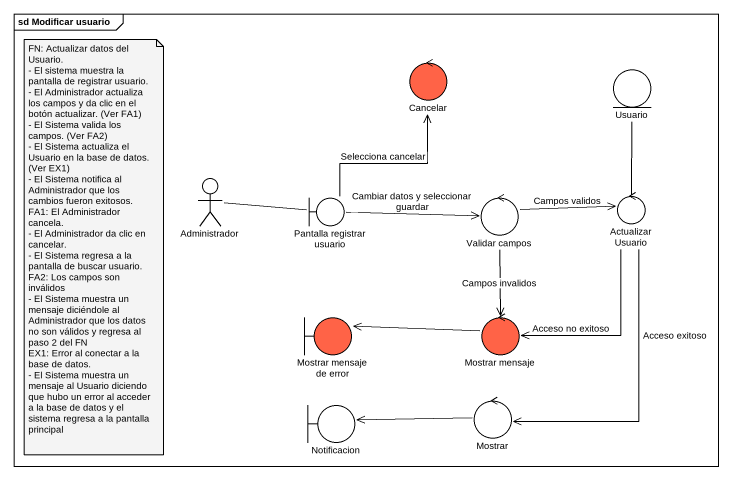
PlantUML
@startuml
mainframe sd Modificar usuario
control Cancelar #FF6347
entity Usuario
actor Administrador
boundary "Pantalla registrar usuario" as Pantalla_registrar_usuario
control "Validar campos" as Validar_campos
control "Actualizar Usuario" as Actualizar_Usuario
boundary "Mostrar mensaje de error" as Mostrar_mensaje_de_error #FF6347
control "Mostrar mensaje" as Mostrar_mensaje #FF6347
boundary Notificacion
control Mostrar
Administrador -right- Pantalla_registrar_usuario
Pantalla_registrar_usuario -up-> Cancelar : Selecciona cancelar
Pantalla_registrar_usuario -right-> Validar_campos : Cambiar datos y seleccionar guardar
Validar_campos -right-> Actualizar_Usuario : Campos validos
Validar_campos --> Mostrar_mensaje : Campos invalidos
Actualizar_Usuario -up- Usuario
Actualizar_Usuario --> Mostrar_mensaje : Acceso no exitoso
Actualizar_Usuario --> Mostrar : Acceso exitoso
Mostrar_mensaje -left-> Mostrar_mensaje_de_error
Mostrar -left-> Notificacion
note as N1
  FN: Actualizar datos del Usuario.
  - El sistema muestra la pantalla de registrar usuario.
  - El Administrador actualiza los campos y da clic en el botón actualizar. (Ver FA1)
  - El Sistema valida los campos. (Ver FA2)
  - El Sistema actualiza el Usuario en la base de datos. (Ver EX1)
  - El Sistema notifica al Administrador que los cambios fueron exitosos.
  FA1: El Administrador cancela.
  - El Administrador da clic en cancelar.
  - El Sistema regresa a la pantalla de buscar usuario.
  FA2: Los campos son inválidos
  - El Sistema muestra un mensaje diciéndole al Administrador que los datos no son válidos y regresa al paso 2 del FN
  EX1: Error al conectar a la base de datos.
  - El Sistema muestra un mensaje al Usuario diciendo que hubo un error al acceder a la base de datos y el sistema regresa a la pantalla principal
end note
@enduml
